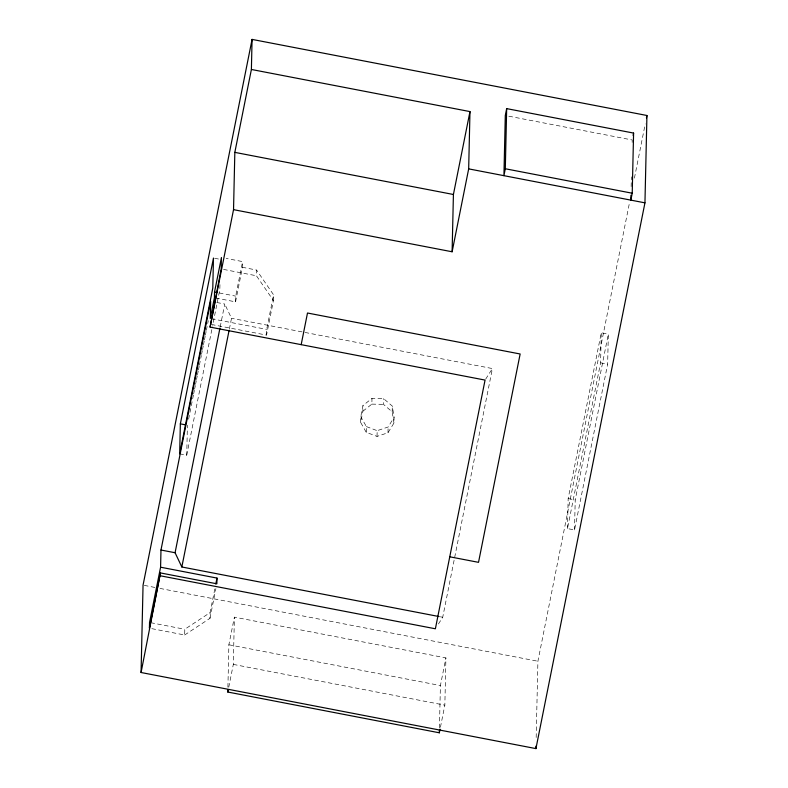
<?xml version="1.0" encoding="UTF-8"?>
<svg xmlns="http://www.w3.org/2000/svg" width="788" height="788" viewBox="0 0 788 788"><rect width="100%" height="100%" fill="white"/><g stroke="black" fill="none" stroke-linecap="round" stroke-linejoin="round"><path stroke-width="0.59" stroke-dasharray="3.94 2.96" d="M179.674 453.868L186.726 455.228L187.406 425.205M151.769 628.657L184.668 634.99L184.796 629.267L210.091 612.611L215.094 587.602M184.668 634.99L209.963 618.344L210.091 612.611M219.951 284.626L219.842 289.423L212.642 325.464M215.607 298.012L235.563 301.853L235.691 296.13L242.586 261.586L226.136 258.415M227.909 687.185L228.875 644.771L234.391 617.142L445.919 657.901L444.846 705.161L440.285 727.984M228.756 687.225L233.317 664.402L234.391 617.142M235.563 301.853L242.458 267.309L242.586 261.586M211.312 324.459L266.541 335.107L273.446 300.563L256.435 275.761L256.563 270.028L242.458 267.309M266.541 335.107L266.679 329.374L273.574 294.83L256.563 270.028M273.446 300.563L273.574 294.83M360.638 422.378L360.766 416.655L362.992 405.515L371.995 398.393L383.569 398.62L392.306 406.086L394.099 417.295L393.97 423.018L387.991 432.73L377.038 436.404L366.233 432.316L360.638 422.378L362.864 411.247L362.992 405.515M366.233 432.316L366.371 426.584L360.766 416.655M362.864 411.247L371.867 404.126L371.995 398.393M377.038 436.404L377.166 430.672L388.12 427.007L394.099 417.295M393.97 423.018L392.168 411.809L383.441 404.352L383.569 398.62M387.991 432.73L388.12 427.007M392.168 411.809L392.306 406.086M439.438 727.945L440.403 685.54L445.919 657.901M536.175 737.529L537.909 661.24L629.602 202.23M567.478 528.59L568.158 498.577L601.274 332.772L608.326 334.132L607.646 364.154L574.531 529.95L567.478 528.59L600.594 362.795L601.274 332.772M574.531 529.95L575.21 499.937L608.326 334.132M631.149 186.618L631.375 176.808M632.153 142.431L632.212 139.978L507.708 115.984M188.608 419.196L192.439 399.979M192.686 398.777L193.405 395.172M193.641 393.97L194.36 390.365M194.606 389.164L195.326 385.559M195.562 384.357L196.281 380.752M196.527 379.55L197.246 375.945M197.483 374.743L198.202 371.138M198.448 369.936L199.167 366.341M199.403 365.139L201.324 355.526M201.561 354.324L202.28 350.719M202.526 349.517L203.245 345.912M203.481 344.711L204.2 341.106M204.447 339.904L205.166 336.299M205.402 335.097L206.121 331.492M206.367 330.29L208.288 320.677M186.726 455.228L212.405 326.665M220.177 326.971L224.757 304.04L216.533 302.454M229.347 329.148L231.514 318.283L224.757 304.04M209.963 618.344L215.912 588.567M438.443 623.978L442.718 617.26L492.401 368.557L231.514 318.283M634.419 178.137L645.244 123.923M485.674 379.126L492.401 368.557M371.867 404.126L383.441 404.352M214.651 258.277L219.35 259.183M223.526 269.417L256.435 275.761M600.594 362.795L607.646 364.154M219.241 292.959L235.691 296.13M211.44 318.726L266.679 329.374M568.158 498.577L575.21 499.937M440.305 616.787L442.718 617.26M144.263 585.385L155.128 587.484M159.954 588.419L537.909 661.24M150.725 622.697L184.796 629.267M228.875 644.771L440.403 685.54M233.317 664.402L444.846 705.161M366.371 426.584L377.166 430.672"/><path stroke-width="1.18" d="M141.072 672.509L143.052 585.159L252.071 39.4L646.928 115.491L644.948 202.841L535.929 748.6L141.072 672.509L160.457 572.935L216.867 583.8L216.996 578.077L160.585 567.202L160.979 550.024L210.652 301.321L210.268 318.5L214.405 297.775L214.533 292.053L221.438 257.509L221.172 268.964L210.071 327.099L485.063 380.082L435.38 628.785L160.388 575.801M180.353 423.846L179.674 453.868L212.79 288.063L213.469 258.05L180.353 423.846L185.052 424.752M210.071 327.099L233.534 209.657L234.834 152.37L251.392 69.472L252.071 39.4M440.049 729.186L439.33 732.791L227.801 692.031L227.85 689.608M439.33 732.791L439.379 730.368M233.534 209.657L452.115 251.776L453.415 194.488L469.973 111.591L251.392 69.472M452.115 251.776L468.673 168.878L469.973 111.591M506.674 108.616L505.295 115.521L503.926 175.665L505.305 168.76L506.674 108.616L633.591 133.073L632.222 193.218L630.843 200.122L630.952 195.217M535.929 748.6L535.978 746.138M160.585 567.202L149.543 622.471L149.415 628.203L160.457 572.935M439.103 616.561L181.841 566.986L175.074 552.733L219.931 328.182M181.841 566.986L229.101 330.359M215.804 584.026L216.996 578.077M227.801 692.031L228.274 689.628M301.174 344.651L307.497 313.013L520.149 353.989L478.523 562.337L449.761 556.801M633.128 135.369L633.591 133.073M646.446 117.895L646.928 115.491M505.305 168.76L632.222 193.218M468.673 168.878L644.948 202.841M234.834 152.37L453.415 194.488M214.533 292.053L216.887 292.506M160.979 550.024L175.074 552.733"/></g></svg>
